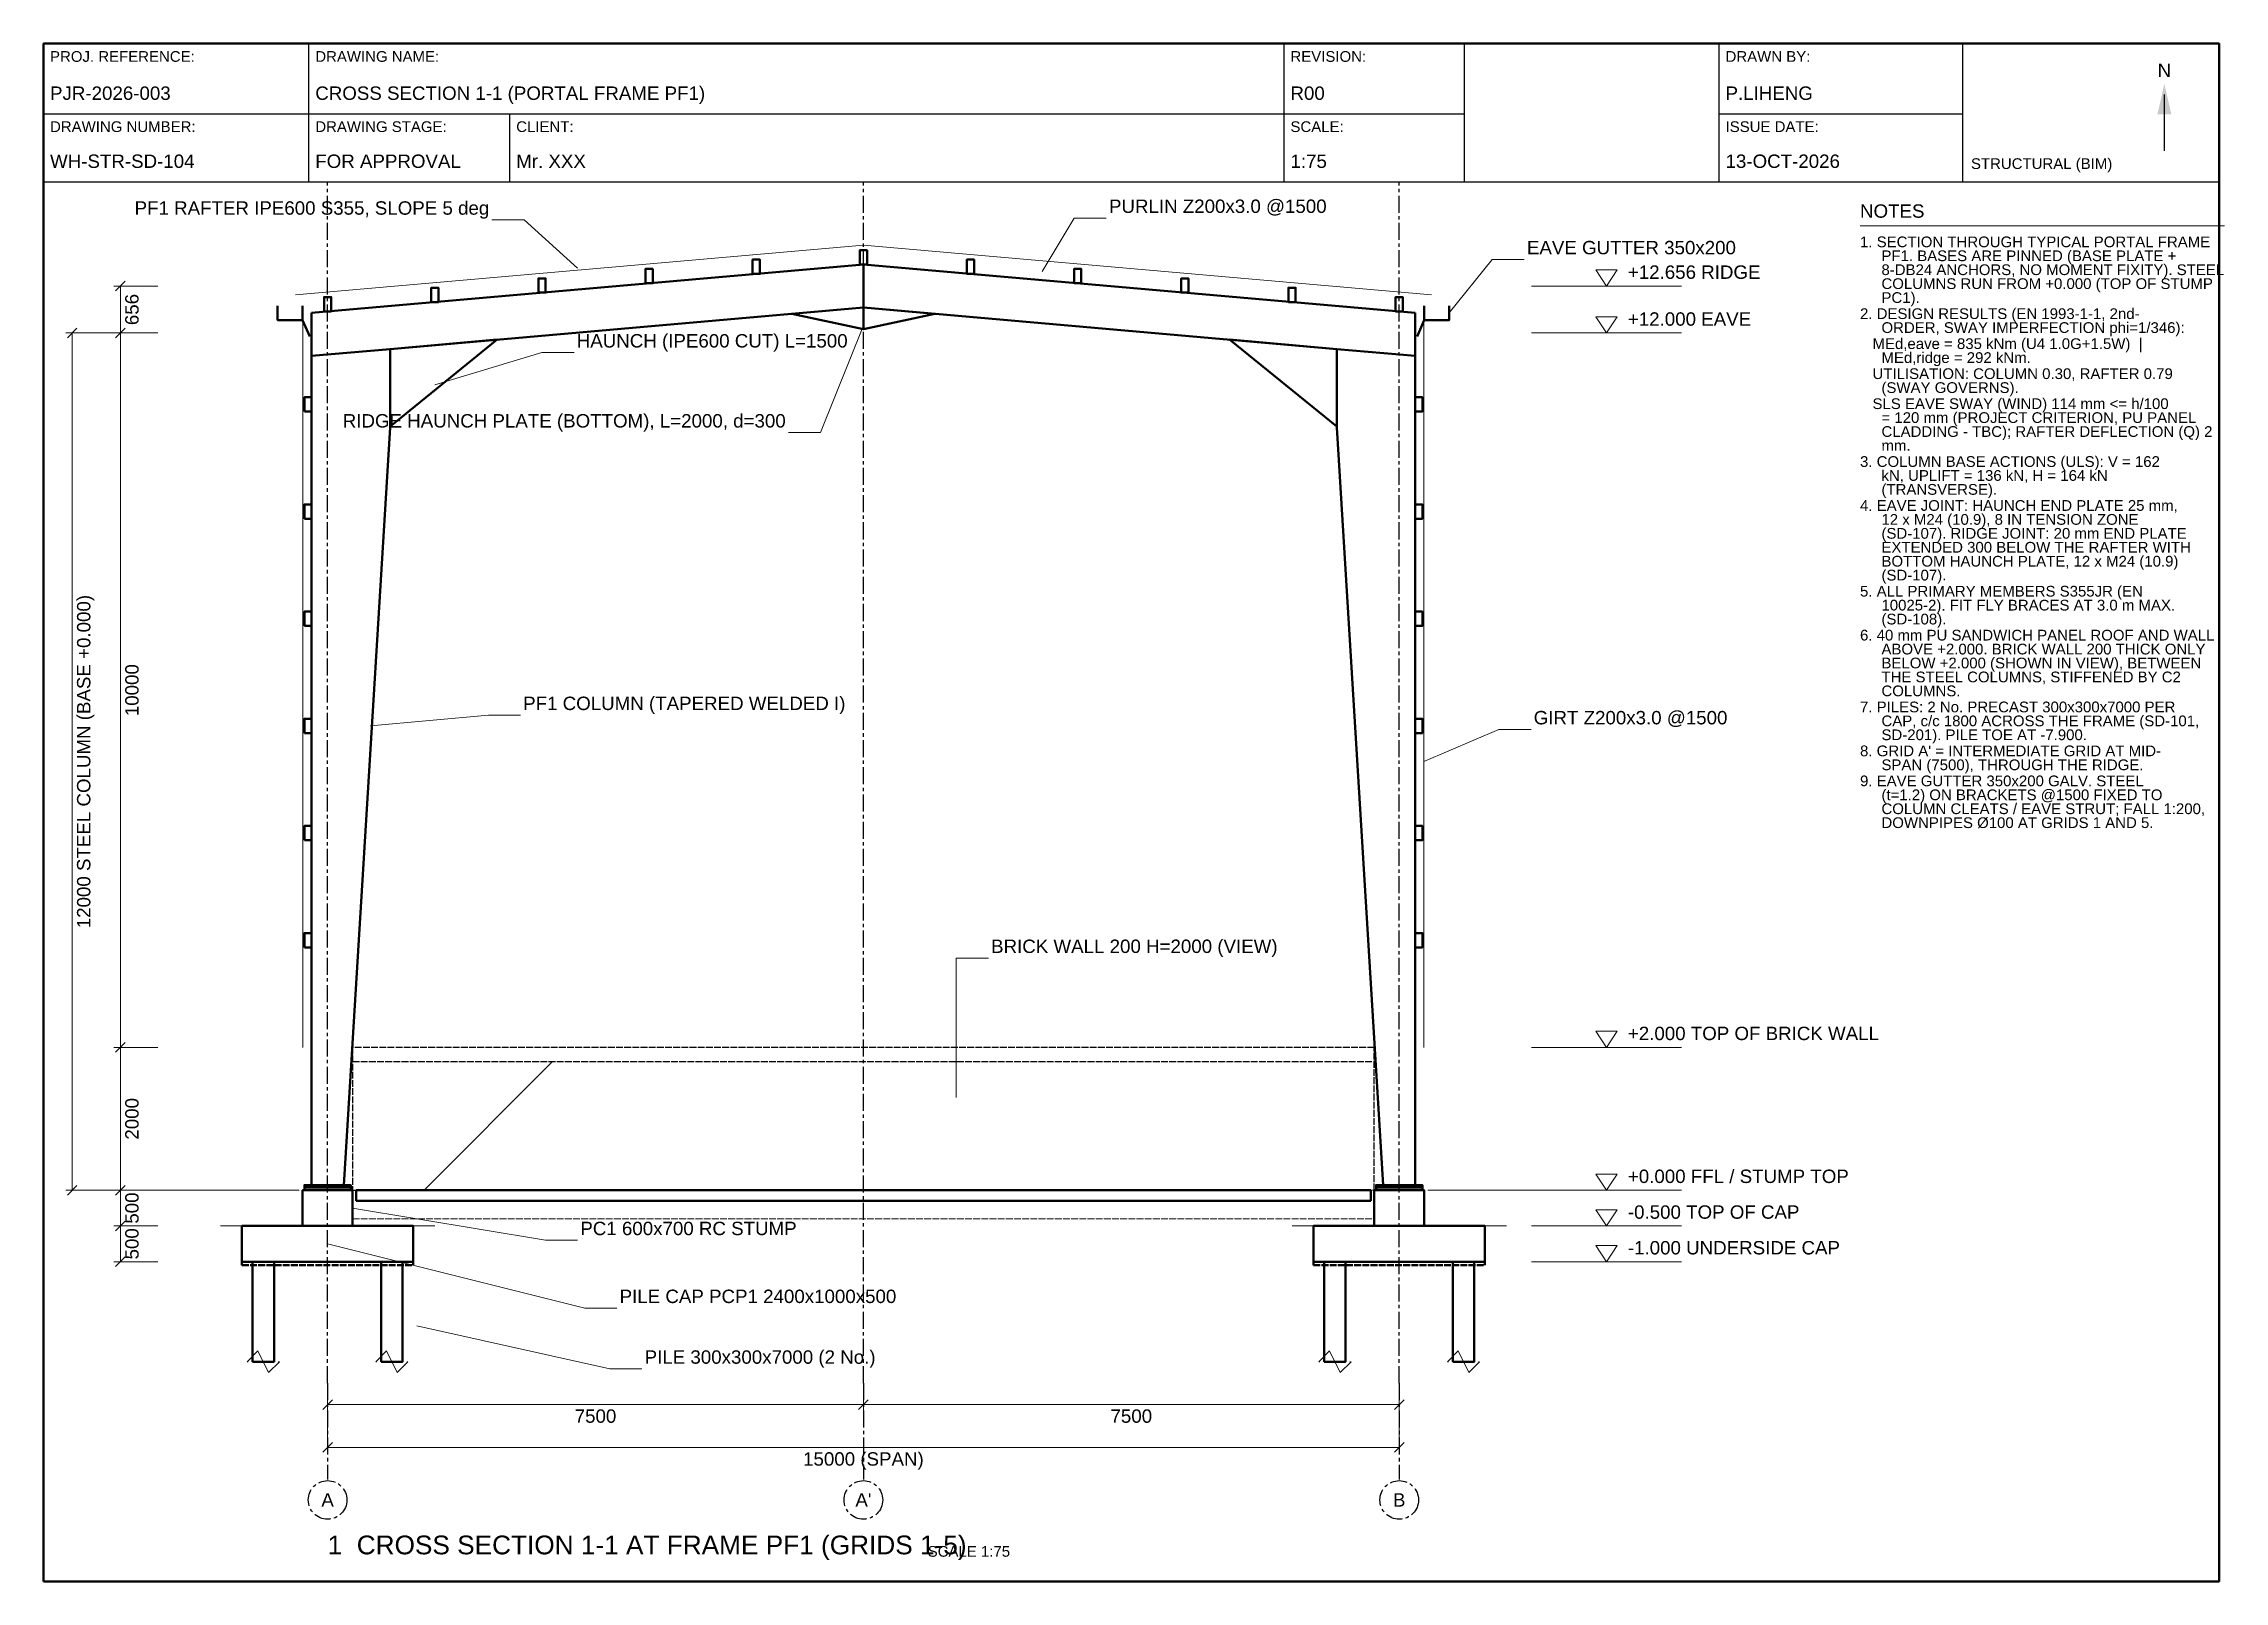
# Model space of a CAD drawing. Header units: millimetres. Extents: x 7 to 414, y 5 to 292.
import ezdxf
from ezdxf.enums import TextEntityAlignment as Align

# ---------------------------------------------------------------- set-up
doc = ezdxf.new("R2010")
doc.units = ezdxf.units.MM
doc.linetypes.add('CENTER', pattern=[5.08, 3.175, -0.635, 0.635, -0.635])
doc.linetypes.add('DASHED', pattern=[1.524, 1.27, -0.254])
for name, color, linetype, lineweight in [('S-ANNO-DIMS', 7, 'Continuous', 18), ('S-ANNO-TEXT', 7, 'Continuous', 18), ('S-CONC-OUTLINE', 7, 'Continuous', 50), ('S-DETAIL-THIN', 8, 'Continuous', 18), ('S-GRID', 1, 'CENTER', 25), ('S-HIDDEN', 8, 'DASHED', 18), ('S-MASONRY', 30, 'Continuous', 25), ('S-SOIL', 8, 'Continuous', 18), ('S-STEEL-OUTLINE', 7, 'Continuous', 50), ('S-TBLK-BORDER', 7, 'Continuous', 50), ('S-TBLK-LINE', 7, 'Continuous', 25), ('S-TBLK-TEXT', 7, 'Continuous', 18)]:
    doc.layers.add(name, color=color, linetype=linetype, lineweight=lineweight)
doc.styles.add('TEXT_2.0', font='arial.ttf')
doc.styles.add('TEXT_2.5', font='arial.ttf')
doc.styles.add('TEXT_3.5', font='arial.ttf')

# ---------------------------------------------------------------- blocks, each defined once
blk = doc.blocks.new('STR_TITLEBLOCK_A3')
at = {"layer": 'S-TBLK-BORDER'}
blk.add_lwpolyline([(7, 5), (413, 5), (413, 292), (7, 292)], close=True, dxfattribs=at)
at = {"layer": 'S-TBLK-LINE'}
for p, q in [((56.5, 266.2), (56.5, 292)), ((238.5, 266.2), (238.5, 292)), ((272.2, 266.2), (272.2, 292)), ((319.7, 266.2), (319.7, 292)), ((365.2, 266.2), (365.2, 292)), ((402.8, 272), (402.8, 282.5)), ((7, 278.9), (272.2, 278.9)), ((94, 266.2), (94, 278.9)), ((319.7, 278.9), (365.2, 278.9)), ((7, 266.2), (413, 266.2))]:
    blk.add_line(p, q, dxfattribs=at)
blk.add_solid([(401.5, 278.8), (404.1, 278.8), (402.8, 284.5)], dxfattribs=at)
at = {"layer": 'S-TBLK-TEXT', "color": 8, "style": 'TEXT_2.0'}
for s, p in [('PROJ. REFERENCE:', (8.2, 288.6)), ('DRAWING NAME:', (57.7, 288.6)), ('REVISION:', (239.7, 288.6)), ('DRAWN BY:', (320.9, 288.6)), ('DRAWING NUMBER:', (8.2, 275.5)), ('DRAWING STAGE:', (57.7, 275.5)), ('CLIENT:', (95.2, 275.5)), ('SCALE:', (239.7, 275.5)), ('ISSUE DATE:', (320.9, 275.5))]:
    blk.add_text(s, height=2, dxfattribs=at).set_placement(p)
at = {"layer": 'S-TBLK-TEXT', "style": 'TEXT_2.5'}
blk.add_text('N', height=2.5, dxfattribs=at).set_placement((402.8, 287), align=Align.MIDDLE_CENTER)
at = {"layer": 'S-TBLK-TEXT', "style": 'TEXT_2.0'}
blk.add_text('STRUCTURAL (BIM)', height=2, dxfattribs=at).set_placement((366.7, 268.6))
at = {"layer": 'S-TBLK-TEXT', "style": 'TEXT_2.5'}
for tag, p in [('PROJ_REFERENCE', (8.2, 281.5)), ('DRAWING_NAME', (57.7, 281.5)), ('REVISION', (239.7, 281.5)), ('DRAWN_BY', (320.9, 281.5)), ('DRAWING_NUMBER', (8.2, 268.8)), ('DRAWING_STAGE', (57.7, 268.8)), ('CLIENT', (95.2, 268.8)), ('SCALE', (239.7, 268.8)), ('ISSUE_DATE', (320.9, 268.8))]:
    blk.add_attdef(tag, p, '', height=2.5, dxfattribs=at)

msp = doc.modelspace()

# ---------------------------------------------------------------- hatches: boundary and pattern name
at = {"layer": 'S-MASONRY'}
h = msp.add_hatch(dxfattribs=at)
h.set_pattern_fill('ANSI31', color=256, scale=60)
h.paths.add_polyline_path([(64.67, 78), (255.33, 78), (255.33, 102), (64.67, 102)])

# ---------------------------------------------------------------- linework, layer by layer
at = {"layer": 'S-ANNO-DIMS'}
for p, q in [((28.33, 246.75), (20.13, 246.75)), ((20.43, 245.85), (22.23, 247.65)), ((21.33, 238), (21.33, 246.75)), ((284.67, 246.75), (312.67, 246.75)), ((28.33, 238), (11.13, 238)), ((11.43, 237.1), (13.23, 238.9)), ((12.33, 78), (12.33, 238)), ((28.33, 238), (20.13, 238)), ((28.33, 238), (20.13, 238)), ((20.43, 237.1), (22.23, 238.9)), ((20.43, 237.1), (22.23, 238.9)), ((21.33, 104.67), (21.33, 238)), ((284.67, 238), (312.67, 238)), ((28.33, 104.67), (20.13, 104.67)), ((28.33, 104.67), (20.13, 104.67)), ((20.43, 103.77), (22.23, 105.57)), ((20.43, 103.77), (22.23, 105.57)), ((21.33, 78), (21.33, 104.67)), ((284.67, 104.67), (312.67, 104.67)), ((28.33, 78), (11.13, 78)), ((11.43, 77.1), (13.23, 78.9)), ((28.33, 78), (20.13, 78)), ((28.33, 78), (20.13, 78)), ((20.43, 77.1), (22.23, 78.9)), ((20.43, 77.1), (22.23, 78.9)), ((21.33, 71.33), (21.33, 78)), ((284.67, 78), (312.67, 78)), ((28.33, 71.33), (20.13, 71.33)), ((28.33, 71.33), (20.13, 71.33)), ((20.43, 70.43), (22.23, 72.23)), ((20.43, 70.43), (22.23, 72.23)), ((21.33, 64.67), (21.33, 71.33)), ((284.67, 71.33), (312.67, 71.33)), ((20.43, 63.77), (22.23, 65.57)), ((28.33, 64.67), (20.13, 64.67)), ((284.67, 64.67), (312.67, 64.67)), ((60, 45), (60, 36.8)), ((60, 45), (60, 28.8)), ((160, 45), (160, 36.8)), ((160, 45), (160, 36.8)), ((260, 45), (260, 36.8)), ((260, 45), (260, 28.8)), ((59.1, 37.1), (60.9, 38.9)), ((60, 38), (160, 38)), ((159.1, 37.1), (160.9, 38.9)), ((159.1, 37.1), (160.9, 38.9)), ((160, 38), (260, 38)), ((259.1, 37.1), (260.9, 38.9)), ((59.1, 29.1), (60.9, 30.9)), ((60, 30), (260, 30)), ((259.1, 29.1), (260.9, 30.9))]:
    msp.add_line(p, q, dxfattribs=at)
for points in [[(298.67, 246.75), (300.67, 249.75), (296.67, 249.75)], [(298.67, 238), (300.67, 241), (296.67, 241)], [(298.67, 104.67), (300.67, 107.67), (296.67, 107.67)], [(298.67, 78), (300.67, 81), (296.67, 81)], [(298.67, 71.33), (300.67, 74.33), (296.67, 74.33)], [(298.67, 64.67), (300.67, 67.67), (296.67, 67.67)]]:
    msp.add_lwpolyline(points, close=True, dxfattribs=at)
at = {"layer": 'S-ANNO-TEXT'}
for p, q in [((96.67, 259.12), (90.67, 259.12)), ((106.67, 250.12), (96.67, 259.12)), ((193.33, 249.45), (199.33, 259.45)), ((199.33, 259.45), (205.33, 259.45)), ((346, 258), (414, 258)), ((269.33, 241.73), (277.33, 251.73)), ((277.33, 251.73), (283.33, 251.73)), ((160, 239.4), (152, 219.4)), ((80, 228.33), (100, 234.33)), ((100, 234.33), (106, 234.33)), ((152, 219.4), (146, 219.4)), ((68, 164.67), (90, 166.67)), ((90, 166.67), (96, 166.67)), ((264.6, 158), (278.6, 164)), ((278.6, 164), (284.6, 164)), ((177.33, 95.33), (177.33, 121.33)), ((177.33, 121.33), (183.33, 121.33)), ((64.67, 74.67), (100.67, 68.67)), ((60, 68), (108, 56)), ((100.67, 68.67), (106.67, 68.67)), ((108, 56), (114, 56)), ((76.67, 52.67), (112.67, 44.67)), ((112.67, 44.67), (118.67, 44.67))]:
    msp.add_line(p, q, dxfattribs=at)
at = {"layer": 'S-CONC-OUTLINE'}
for p, q in [((65.33, 78), (254.67, 78)), ((65.33, 76), (65.33, 78)), ((254.67, 76), (254.67, 78)), ((65.33, 76), (254.67, 76))]:
    msp.add_line(p, q, dxfattribs=at)
for points in [[(55.33, 71.33), (64.67, 71.33), (64.67, 78), (55.33, 78)], [(55.67, 78), (64.33, 78), (64.33, 78.53), (55.67, 78.53)], [(255.33, 71.33), (264.67, 71.33), (264.67, 78), (255.33, 78)], [(255.67, 78), (264.33, 78), (264.33, 78.53), (255.67, 78.53)], [(44, 64.67), (76, 64.67), (76, 71.33), (44, 71.33)], [(244, 64.67), (276, 64.67), (276, 71.33), (244, 71.33)], [(46, 46), (50, 46), (50, 64.67), (46, 64.67)], [(70, 46), (74, 46), (74, 64.67), (70, 64.67)], [(246, 46), (250, 46), (250, 64.67), (246, 64.67)], [(270, 46), (274, 46), (274, 64.67), (270, 64.67)]]:
    msp.add_lwpolyline(points, close=True, dxfattribs=at)
at = {"layer": 'S-CONC-OUTLINE', "linetype": 'DASHED'}
for points in [[(44, 64), (76, 64), (76, 64.67), (44, 64.67)], [(244, 64), (276, 64), (276, 64.67), (244, 64.67)]]:
    msp.add_lwpolyline(points, close=True, dxfattribs=at)
at = {"layer": 'S-DETAIL-THIN'}
for p, q in [((55.4, 104.67), (55.4, 241.62)), ((264.6, 104.67), (264.6, 241.62))]:
    msp.add_line(p, q, dxfattribs=at)
for points in [[(54, 245.1), (160, 254.37), (266, 245.1)], [(45.2, 46), (45, 46), (47, 48), (49, 44), (51, 46), (50.8, 46)], [(69.2, 46), (69, 46), (71, 48), (73, 44), (75, 46), (74.8, 46)], [(245.2, 46), (245, 46), (247, 48), (249, 44), (251, 46), (250.8, 46)], [(269.2, 46), (269, 46), (271, 48), (273, 44), (275, 46), (274.8, 46)]]:
    msp.add_lwpolyline(points, dxfattribs=at)
at = {"layer": 'S-GRID', "linetype": 'CENTER'}
for p, q in [((60, 42), (60, 266)), ((160, 42), (160, 266)), ((260, 42), (260, 266)), ((60, 42), (60, 24)), ((160, 42), (160, 24)), ((260, 42), (260, 24))]:
    msp.add_line(p, q, dxfattribs=at)
at = {"layer": 'S-GRID'}
for centre in [(60, 20.2), (160, 20.2), (260, 20.2)]:
    msp.add_circle(centre, 3.6, dxfattribs=at)
at = {"layer": 'S-HIDDEN', "linetype": 'DASHED'}
msp.add_lwpolyline([(64.67, 72.67), (255.33, 72.67), (255.33, 78), (64.67, 78)], close=True, dxfattribs=at)
at = {"layer": 'S-MASONRY', "linetype": 'DASHED'}
msp.add_line((64.67, 102), (255.33, 102), dxfattribs=at)
msp.add_lwpolyline([(64.67, 78), (255.33, 78), (255.33, 104.67), (64.67, 104.67)], close=True, dxfattribs=at)
at = {"layer": 'S-SOIL'}
for p, q in [((25.33, 78), (54.67, 78)), ((265.33, 78), (294.67, 78)), ((40, 71.33), (80, 71.33)), ((240, 71.33), (280, 71.33))]:
    msp.add_line(p, q, dxfattribs=at)
at = {"layer": 'S-STEEL-OUTLINE'}
for p, q in [((160, 238.73), (160, 250.77)), ((57, 233.72), (57, 241.76)), ((263, 233.72), (263, 241.76))]:
    msp.add_line(p, q, dxfattribs=at)
for points in [[(159.33, 250.77), (160.67, 250.77), (160.67, 253.44), (159.33, 253.44)], [(159.33, 250.77), (160.67, 250.77), (160.67, 253.44), (159.33, 253.44)], [(57, 241.76), (160, 250.77), (160, 242.73), (71.67, 235), (57, 233.72)], [(119.33, 247.27), (120.67, 247.27), (120.67, 249.94), (119.33, 249.94)], [(139.33, 249.02), (140.67, 249.02), (140.67, 251.69), (139.33, 251.69)], [(263, 241.76), (160, 250.77), (160, 242.73), (248.33, 235), (263, 233.72)], [(179.33, 249.02), (180.67, 249.02), (180.67, 251.69), (179.33, 251.69)], [(199.33, 247.27), (200.67, 247.27), (200.67, 249.94), (199.33, 249.94)], [(59.33, 242.02), (60.67, 242.02), (60.67, 244.69), (59.33, 244.69)], [(79.33, 243.77), (80.67, 243.77), (80.67, 246.44), (79.33, 246.44)], [(99.33, 245.52), (100.67, 245.52), (100.67, 248.19), (99.33, 248.19)], [(219.33, 245.52), (220.67, 245.52), (220.67, 248.19), (219.33, 248.19)], [(239.33, 243.77), (240.67, 243.77), (240.67, 246.44), (239.33, 246.44)], [(259.33, 242.02), (260.67, 242.02), (260.67, 244.69), (259.33, 244.69)], [(146.67, 241.56), (160, 238.73), (173.33, 241.56), (160, 242.73)], [(71.67, 220.52), (91.67, 236.75), (71.67, 235)], [(248.33, 220.52), (228.33, 236.75), (248.33, 235)], [(57, 78.96), (63, 78.96), (71.67, 220.33), (71.67, 235), (57, 233.72)], [(263, 78.96), (257, 78.96), (248.33, 220.33), (248.33, 235), (263, 233.72)], [(55.67, 223.33), (57, 223.33), (57, 226), (55.67, 226)], [(55.67, 223.33), (57, 223.33), (57, 226), (55.67, 226)], [(263, 223.33), (264.33, 223.33), (264.33, 226), (263, 226)], [(263, 223.33), (264.33, 223.33), (264.33, 226), (263, 226)], [(55.67, 203.33), (57, 203.33), (57, 206), (55.67, 206)], [(263, 203.33), (264.33, 203.33), (264.33, 206), (263, 206)], [(55.67, 183.33), (57, 183.33), (57, 186), (55.67, 186)], [(263, 183.33), (264.33, 183.33), (264.33, 186), (263, 186)], [(55.67, 163.33), (57, 163.33), (57, 166), (55.67, 166)], [(263, 163.33), (264.33, 163.33), (264.33, 166), (263, 166)], [(55.67, 143.33), (57, 143.33), (57, 146), (55.67, 146)], [(263, 143.33), (264.33, 143.33), (264.33, 146), (263, 146)], [(55.67, 123.33), (57, 123.33), (57, 126), (55.67, 126)], [(263, 123.33), (264.33, 123.33), (264.33, 126), (263, 126)], [(55.67, 78.53), (64.33, 78.53), (64.33, 78.96), (55.67, 78.96)], [(255.67, 78.53), (264.33, 78.53), (264.33, 78.96), (255.67, 78.96)]]:
    msp.add_lwpolyline(points, close=True, dxfattribs=at)
for points in [[(50.67, 243.07), (50.67, 240.4), (55.33, 240.4), (55.33, 243.07)], [(55.33, 240.4), (56.67, 237.33)], [(264.67, 240.4), (263.33, 237.33)], [(269.33, 243.07), (269.33, 240.4), (264.67, 240.4), (264.67, 243.07)]]:
    msp.add_lwpolyline(points, dxfattribs=at)

# ---------------------------------------------------------------- block references
at = {"layer": 'S-TBLK-LINE'}
msp.add_blockref('STR_TITLEBLOCK_A3', (0, 0), dxfattribs=at).add_auto_attribs({'PROJ_REFERENCE': 'PJR-2026-003', 'DRAWING_NAME': 'CROSS SECTION 1-1 (PORTAL FRAME PF1)', 'REVISION': 'R00', 'DRAWN_BY': 'P.LIHENG', 'DRAWING_NUMBER': 'WH-STR-SD-104', 'DRAWING_STAGE': 'FOR APPROVAL', 'CLIENT': 'Mr. XXX', 'SCALE': '1:75', 'ISSUE_DATE': '13-OCT-2026'})

# ---------------------------------------------------------------- texts
at = {"layer": 'S-ANNO-DIMS', "style": 'TEXT_2.5'}
for s, p in [('+12.656 RIDGE', (302.67, 247.35)), ('+12.000 EAVE', (302.67, 238.6)), ('+2.000 TOP OF BRICK WALL', (302.67, 105.27)), ('+0.000 FFL / STUMP TOP', (302.67, 78.6)), ('-0.500 TOP OF CAP', (302.67, 71.93)), ('-1.000 UNDERSIDE CAP', (302.67, 65.27))]:
    msp.add_text(s, height=2.5, dxfattribs=at).set_placement(p, align=Align.BOTTOM_LEFT)
for s, p in [('656', (22.23, 242.37)), ('12000 STEEL COLUMN (BASE +0.000)', (13.23, 158)), ('10000', (22.23, 171.33)), ('2000', (22.23, 91.33)), ('500', (22.23, 74.67)), ('500', (22.23, 68))]:
    msp.add_text(s, height=2.5, rotation=90, dxfattribs=at).set_placement(p, align=Align.TOP_CENTER)
for s, p in [('7500', (110, 37.1)), ('7500', (210, 37.1)), ('15000 (SPAN)', (160, 29.1))]:
    msp.add_text(s, height=2.5, dxfattribs=at).set_placement(p, align=Align.TOP_CENTER)
at = {"layer": 'S-ANNO-TEXT', "style": 'TEXT_2.5'}
for s, p in [('PF1 RAFTER IPE600 S355, SLOPE 5 deg', (90.17, 259.32)), ('RIDGE HAUNCH PLATE (BOTTOM), L=2000, d=300', (145.5, 219.6))]:
    msp.add_text(s, height=2.5, dxfattribs=at).set_placement(p, align=Align.BOTTOM_RIGHT)
at = {"layer": 'S-ANNO-TEXT'}
for s, height, style, p in [('PURLIN Z200x3.0 @1500', 2.5, 'TEXT_2.5', (205.83, 259.65)), ('EAVE GUTTER 350x200', 2.5, 'TEXT_2.5', (283.83, 251.93)), ('HAUNCH (IPE600 CUT) L=1500', 2.5, 'TEXT_2.5', (106.5, 234.53)), ('PF1 COLUMN (TAPERED WELDED I)', 2.5, 'TEXT_2.5', (96.5, 166.87)), ('GIRT Z200x3.0 @1500', 2.5, 'TEXT_2.5', (285.1, 164.2)), ('BRICK WALL 200 H=2000 (VIEW)', 2.5, 'TEXT_2.5', (183.83, 121.53)), ('PC1 600x700 RC STUMP', 2.5, 'TEXT_2.5', (107.17, 68.87)), ('PILE CAP PCP1 2400x1000x500', 2.5, 'TEXT_2.5', (114.5, 56.2)), ('PILE 300x300x7000 (2 No.)', 2.5, 'TEXT_2.5', (119.17, 44.87)), ('1  CROSS SECTION 1-1 AT FRAME PF1 (GRIDS 1-5)', 3.5, 'TEXT_3.5', (60, 9))]:
    msp.add_text(s, height=height, dxfattribs=dict(at, style=style)).set_placement(p, align=Align.BOTTOM_LEFT)
for s, height, style, p in [('NOTES', 2.5, 'TEXT_2.5', (346, 262)), ('1. SECTION THROUGH TYPICAL PORTAL FRAME', 2, 'TEXT_2.0', (346, 256)), ('PF1. BASES ARE PINNED (BASE PLATE +', 2, 'TEXT_2.0', (350, 253.4)), ('8-DB24 ANCHORS, NO MOMENT FIXITY). STEEL', 2, 'TEXT_2.0', (350, 250.8)), ('COLUMNS RUN FROM +0.000 (TOP OF STUMP', 2, 'TEXT_2.0', (350, 248.2)), ('PC1).', 2, 'TEXT_2.0', (350, 245.6)), ('2. DESIGN RESULTS (EN 1993-1-1, 2nd-', 2, 'TEXT_2.0', (346, 242.6)), ('   MEd,eave = 835 kNm (U4 1.0G+1.5W)  |', 2, 'TEXT_2.0', (346, 237)), ('ORDER, SWAY IMPERFECTION phi=1/346):', 2, 'TEXT_2.0', (350, 240)), ('MEd,ridge = 292 kNm.', 2, 'TEXT_2.0', (350, 234.4)), ('   UTILISATION: COLUMN 0.30, RAFTER 0.79', 2, 'TEXT_2.0', (346, 231.4)), ('(SWAY GOVERNS).', 2, 'TEXT_2.0', (350, 228.8)), ('   SLS EAVE SWAY (WIND) 114 mm <= h/100', 2, 'TEXT_2.0', (346, 225.8)), ('= 120 mm (PROJECT CRITERION, PU PANEL', 2, 'TEXT_2.0', (350, 223.2)), ('CLADDING - TBC); RAFTER DEFLECTION (Q) 2', 2, 'TEXT_2.0', (350, 220.6)), ('mm.', 2, 'TEXT_2.0', (350, 218)), ('3. COLUMN BASE ACTIONS (ULS): V = 162', 2, 'TEXT_2.0', (346, 215)), ('kN, UPLIFT = 136 kN, H = 164 kN', 2, 'TEXT_2.0', (350, 212.4)), ('(TRANSVERSE).', 2, 'TEXT_2.0', (350, 209.8)), ('4. EAVE JOINT: HAUNCH END PLATE 25 mm,', 2, 'TEXT_2.0', (346, 206.8)), ('12 x M24 (10.9), 8 IN TENSION ZONE', 2, 'TEXT_2.0', (350, 204.2)), ('(SD-107). RIDGE JOINT: 20 mm END PLATE', 2, 'TEXT_2.0', (350, 201.6)), ('EXTENDED 300 BELOW THE RAFTER WITH', 2, 'TEXT_2.0', (350, 199)), ('BOTTOM HAUNCH PLATE, 12 x M24 (10.9)', 2, 'TEXT_2.0', (350, 196.4)), ('(SD-107).', 2, 'TEXT_2.0', (350, 193.8)), ('5. ALL PRIMARY MEMBERS S355JR (EN', 2, 'TEXT_2.0', (346, 190.8)), ('10025-2). FIT FLY BRACES AT 3.0 m MAX.', 2, 'TEXT_2.0', (350, 188.2)), ('(SD-108).', 2, 'TEXT_2.0', (350, 185.6)), ('6. 40 mm PU SANDWICH PANEL ROOF AND WALL', 2, 'TEXT_2.0', (346, 182.6)), ('ABOVE +2.000. BRICK WALL 200 THICK ONLY', 2, 'TEXT_2.0', (350, 180)), ('BELOW +2.000 (SHOWN IN VIEW), BETWEEN', 2, 'TEXT_2.0', (350, 177.4)), ('THE STEEL COLUMNS, STIFFENED BY C2', 2, 'TEXT_2.0', (350, 174.8)), ('COLUMNS.', 2, 'TEXT_2.0', (350, 172.2)), ('7. PILES: 2 No. PRECAST 300x300x7000 PER', 2, 'TEXT_2.0', (346, 169.2)), ('SD-201). PILE TOE AT -7.900.', 2, 'TEXT_2.0', (350, 164)), ('CAP, c/c 1800 ACROSS THE FRAME (SD-101,', 2, 'TEXT_2.0', (350, 166.6)), ("8. GRID A' = INTERMEDIATE GRID AT MID-", 2, 'TEXT_2.0', (346, 161)), ('9. EAVE GUTTER 350x200 GALV. STEEL', 2, 'TEXT_2.0', (346, 155.4)), ('SPAN (7500), THROUGH THE RIDGE.', 2, 'TEXT_2.0', (350, 158.4)), ('(t=1.2) ON BRACKETS @1500 FIXED TO', 2, 'TEXT_2.0', (350, 152.8)), ('COLUMN CLEATS / EAVE STRUT; FALL 1:200,', 2, 'TEXT_2.0', (350, 150.2)), ('DOWNPIPES Ø100 AT GRIDS 1 AND 5.', 2, 'TEXT_2.0', (350, 147.6))]:
    msp.add_text(s, height=height, dxfattribs=dict(at, style=style)).set_placement(p, align=Align.TOP_LEFT)
at = {"layer": 'S-DETAIL-THIN', "style": 'TEXT_2.0'}
msp.add_text('SCALE 1:75', height=2, dxfattribs=at).set_placement((172, 9), align=Align.BOTTOM_LEFT)
at = {"layer": 'S-GRID', "style": 'TEXT_2.5'}
for s, p in [('A', (60, 20.2)), ("A'", (160, 20.2)), ('B', (260, 20.2))]:
    msp.add_text(s, height=2.5, dxfattribs=at).set_placement(p, align=Align.MIDDLE_CENTER)

doc.saveas('drawing.dxf')
